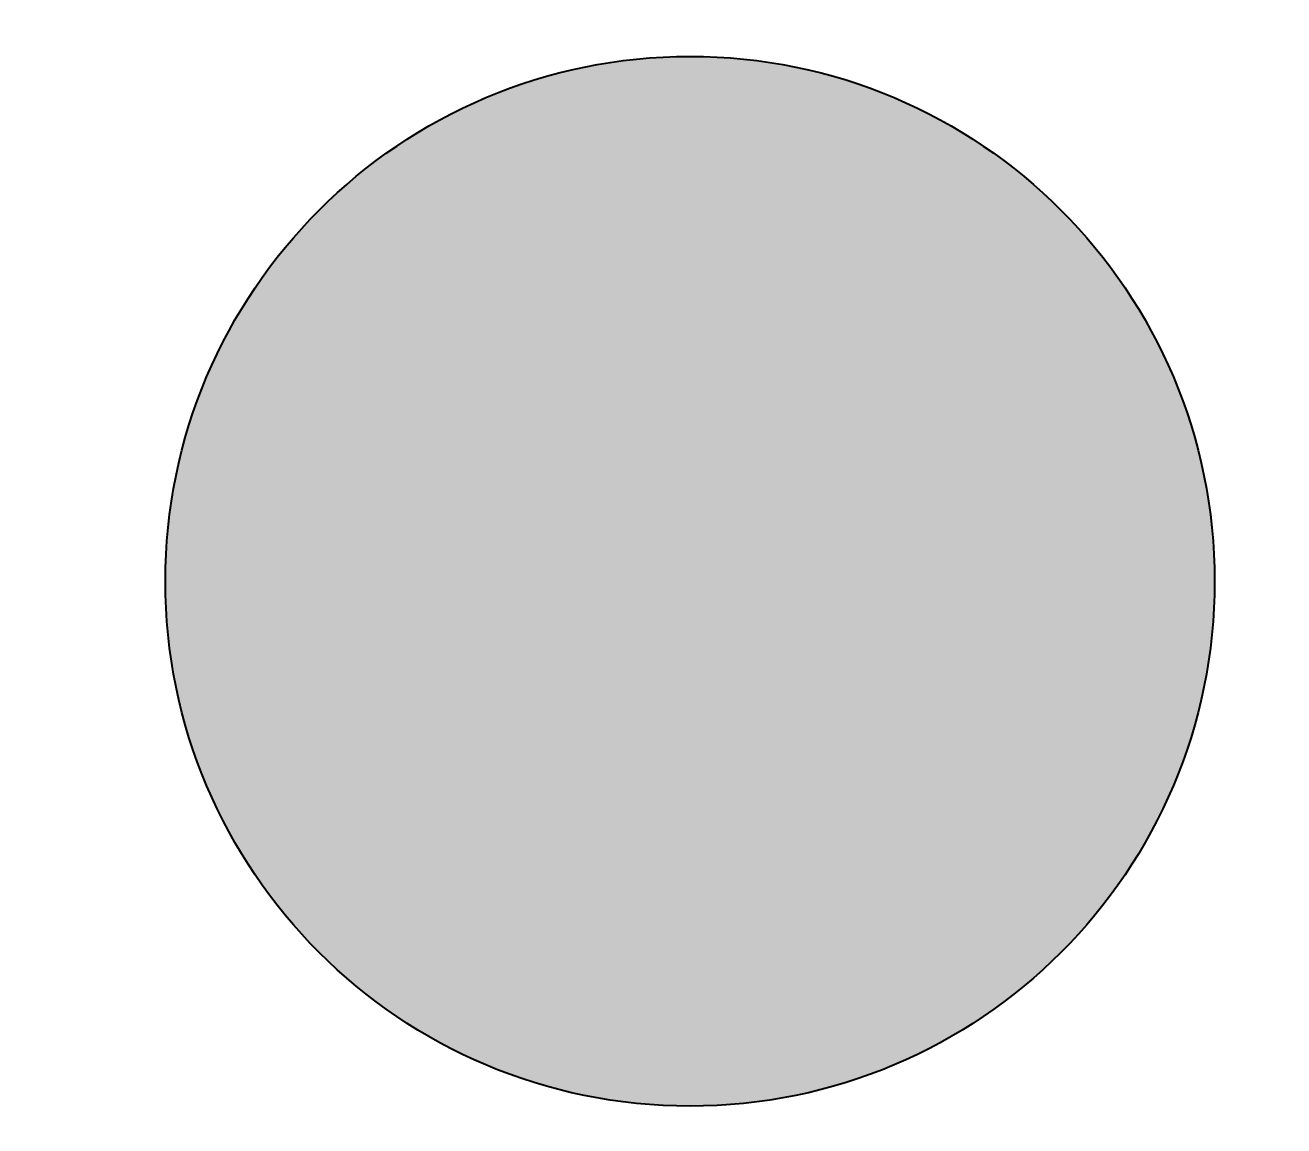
# Model space of a CAD drawing. Extents: x 383425 to 391668, y 6055101 to 6059545.
# Drawn here: x 385432.56 to 385458.95, y 6058639.37 to 6058662.44 of the extents above; entities that cross this region are included whole.
import ezdxf
from ezdxf.enums import TextEntityAlignment as Align

# ---------------------------------------------------------------- set-up
doc = ezdxf.new("R2010")
doc.units = 0
doc.header["$LTSCALE"] = 5
doc.header["$PDMODE"] = 35
doc.header["$PDSIZE"] = 20
doc.layers.get('Defpoints').update_dxf_attribs({"color": 9})
for name, color, linetype in [('AS-UNDERLAY-H', 141, 'Continuous'), ('CG-NOTES', 7, 'Continuous'), ('P-TXT', 4, 'Continuous')]:
    doc.layers.add(name, color=color, linetype=linetype)
doc.layers.add('C-RW-T', color=13, linetype='Continuous', lineweight=9)
doc.styles.add('80CG', font='ARIALN.TTF', dxfattribs={"height": 10})
doc.styles.add('80L', font='ARIALN.TTF', dxfattribs={"height": 10})
doc.dimstyles.new('Compass 5 000', dxfattribs={"dimscale": 5, "dimtxt": 9, "dimasz": 2, "dimexe": 0.2, "dimexo": 0.0625, "dimgap": 0.5, "dimtad": 0, "dimtih": 1, "dimtoh": 1, "dimzin": 0, "dimdsep": 46, "dimtxsty": '80CG', "dimcen": 0.1, "dimse1": 1, "dimse2": 1, "dimclrd": 256, "dimclrt": 256, "dimaunit": 1, "dimadec": 4, "dimazin": 0, "dimtfac": 0.06, "dimtofl": 0, "dimtmove": 0, "dimatfit": 1, "dimfxl": 0.2, "dimtolj": 1, "dimtzin": 0, "dimlwd": -1, "dimarcsym": 0})

# ---------------------------------------------------------------- blocks, each defined once
blk = doc.blocks.new('*D76')
at = {"layer": 'C-RW-T', "transparency": 16777216}
for p, q in [((385565.6144764081, 6058708.763384704), (385575.3726799977, 6058710.949125473)), ((385526.6022097697, 6058700.025024116), (385481.8041909977, 6058689.990712466))]:
    blk.add_line(p, q, dxfattribs=at)
for points in [[(385565.2501862799, 6058710.389751969), (385565.9787665361, 6058707.137017439), (385555.8562728188, 6058706.577643936)], [(385526.2379196414, 6058701.651391381), (385526.9664998977, 6058698.398656851), (385536.360413359, 6058702.210764885)]]:
    blk.add_solid(points, dxfattribs=at)
at = {"layer": 'Defpoints', "color": 0, "transparency": 16777216}
for p in [(385552.5914891358, 6058721.15321681), (385533.095629676, 6058716.786337758), (385555.8562728188, 6058706.577643936)]:
    blk.add_point(p, dxfattribs=at)
at = {"layer": 'C-RW-T', "transparency": 16777216, "insert": (385442.2646275596, 6058689.990712465), "char_height": 10, "attachment_point": 5, "style": '80CG'}
blk.add_mtext('\\A1;Nuvista\\P20.00 P/L R/W\\PPLA 170241', dxfattribs=at)
blk = doc.blocks.new('*D107')
at = {"layer": 'Defpoints', "color": 0, "transparency": 16777216}
for p in [(385500.5810755545, 6058645.268724072), (385506.1834339406, 6058643.01648967), (385501.2987741954, 6058641.957691859)]:
    blk.add_point(p, dxfattribs=at)
at = {"layer": 'P-TXT', "transparency": 16777216}
for p, q in [((385515.238778319, 6058648.445924616), (385525.0118213384, 6058650.56432735)), ((385490.8080325352, 6058643.150321338), (385391.535803623, 6058621.632094038))]:
    blk.add_line(p, q, dxfattribs=at)
for points in [[(385514.8857111966, 6058650.074765121), (385515.5918454414, 6058646.817084113), (385505.4657352997, 6058646.327521883)], [(385490.4549654128, 6058644.779161843), (385491.1610996576, 6058641.521480834), (385500.5810755545, 6058645.268724072)]]:
    blk.add_solid(points, dxfattribs=at)
at = {"layer": 'P-TXT', "transparency": 16777216, "insert": (385336.1504011673, 6058621.632094038), "char_height": 10, "attachment_point": 5, "style": '80CG'}
blk.add_mtext('\\A1;Nuvista\\P5.00 Water Line R/W\\PLOC 250429', dxfattribs=at)
blk = doc.blocks.new('*U113')
at = {"layer": 'AS-UNDERLAY-H'}
h = blk.add_hatch(color=256, dxfattribs=at)
h.dxf.hatch_style = 1
edge = h.paths.add_edge_path()
edge.add_arc((0, 0), 11.00000000000001, 0, 360)
at = {"layer": 'CG-NOTES', "color": 182}
blk.add_circle((0, 0), 11, dxfattribs=at)
at = {"color": 182, "style": '80L'}
blk.add_attdef('#', text='', height=10, dxfattribs=at).set_placement((0, 0), align=Align.MIDDLE_CENTER)

msp = doc.modelspace()

# ---------------------------------------------------------------- block references
at = {"layer": 'CG-NOTES'}
msp.add_blockref('*U113', (385446.4959402742, 6058650.784101935), dxfattribs=at).add_auto_attribs({'#': '252'})

# ---------------------------------------------------------------- dimensions: what is measured, and where the dimension line sits
at = {"layer": 'C-RW-T'}
dim = msp.add_linear_dim(base=(385555.8562728188, 6058706.577643936), p1=(385533.0956296759, 6058716.786337759), p2=(385552.5914891357, 6058721.153216811), angle=12.625295468037539, text='Nuvista\\P20.00 P/L R/W\\PPLA 170241', dimstyle='Compass 5 000', dxfattribs=at)
dim.commit()
dim.dimension.update_dxf_attribs({"geometry": '*D76', "text_midpoint": (385442.2646275596, 6058689.990712465), "dimtype": 161})
at = {"layer": 'P-TXT', "color": 3}
dim = msp.add_linear_dim(base=(385500.5810755545, 6058645.268724072), p1=(385506.1834339406, 6058643.01648967), p2=(385501.2987741955, 6058641.957691859), angle=192.23021879127106, text='Nuvista\\P5.00 Water Line R/W\\PLOC 250429', dimstyle='Compass 5 000', dxfattribs=at)
dim.commit()
dim.dimension.update_dxf_attribs({"geometry": '*D107', "text_midpoint": (385336.1504011673, 6058621.632094038), "dimtype": 161})

doc.saveas('drawing.dxf')
